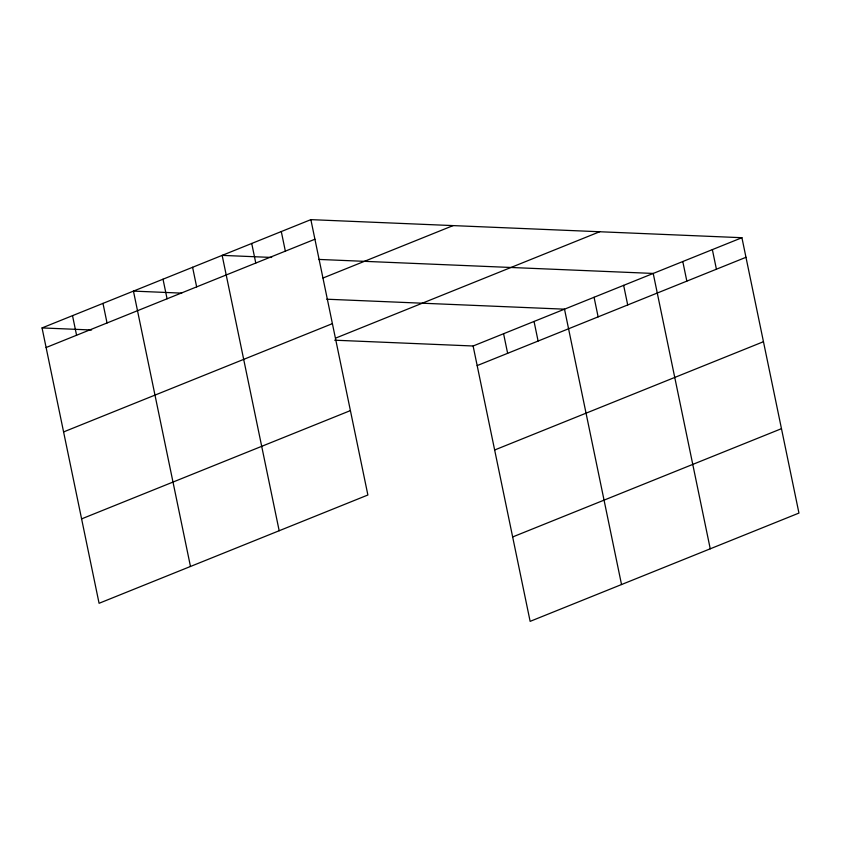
<?xml version="1.0" encoding="UTF-8"?>
<svg xmlns="http://www.w3.org/2000/svg" width="841" height="841" viewBox="0 0 841 841"><rect width="100%" height="100%" fill="white"/><g stroke="black" fill="none" stroke-linecap="round" stroke-linejoin="round"><path stroke-width="1.26" d="M310.865 219.638L367.885 495.002L99.08 603.291L42.05 327.927L310.865 219.638L741.92 237.709L798.95 513.073L530.135 621.362L473.115 345.998L334.676 340.195M46.108 347.522L314.923 239.233M323.007 278.014L453.11 225.598M63.59 431.927L332.405 323.638M335.738 338.071L599.675 231.748M473.115 345.998L741.92 237.709M81.598 518.886L350.413 410.597M477.173 365.593L745.978 257.304M494.645 449.998L763.46 341.709M512.653 536.957L781.468 428.679M271.685 257.451L222.15 255.37L279.18 530.745M318.686 259.417L653.215 273.441L710.246 548.816M181.709 293.131L133.446 291.102L190.476 566.477M326.728 299.207L564.511 309.173L621.531 584.548M42.05 327.927L91.585 329.998M712.359 249.619L716.416 269.215M682.787 261.53L686.845 281.125M623.644 285.351L627.701 304.957M594.072 297.262L598.13 316.868M534.046 321.451L538.103 341.047M503.58 333.719L507.638 353.315M281.293 231.548L285.351 251.144M251.722 243.459L255.78 263.054M192.589 267.28L196.647 286.876M163.017 279.191L167.075 298.786M102.98 303.38L107.038 322.976M72.515 315.648L76.573 335.244"/></g></svg>
